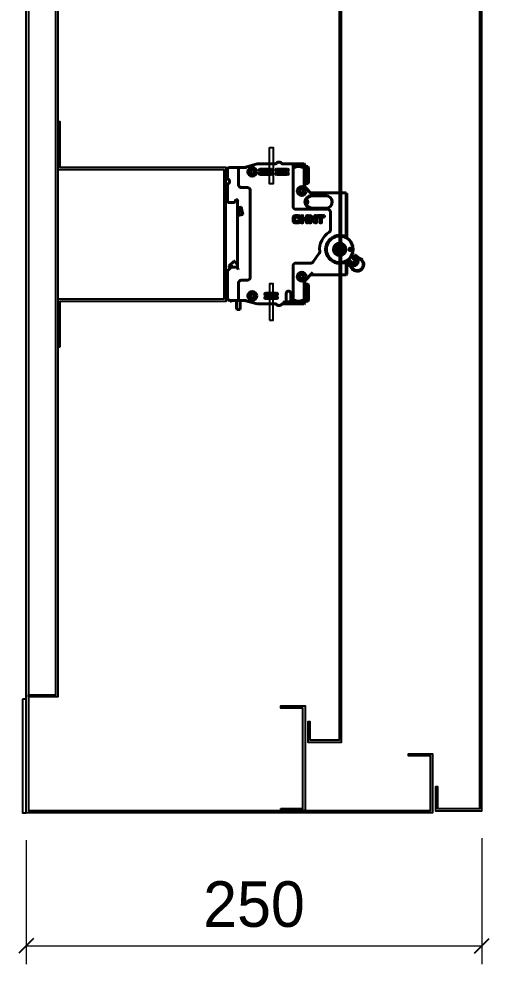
# Model space of a CAD drawing. Header units: millimetres. Extents: x 0 to 2970, y 0 to 2100.
# Drawn here: x 1864 to 2122, y 1041 to 1560 of the extents above; entities that cross this region are included whole.
import ezdxf

# ---------------------------------------------------------------- set-up
doc = ezdxf.new("R2010")
doc.units = ezdxf.units.MM
doc.linetypes.add('KM_SOLID', pattern=[0])
doc.layers.add('DIM', color=253, linetype='Continuous')
for name, color, linetype, lineweight in [('GAI095DXF095CONTINUOUS095LINE0', 255, 'KM_SOLID', 13), ('KETI2095DXF095CONTINUOUS095LINE0', 255, 'KM_SOLID', 13), ('粗线层0', 3, 'KM_SOLID', 40), ('粗线层1', 3, 'KM_SOLID', 40)]:
    doc.layers.add(name, color=color, linetype=linetype, lineweight=lineweight)
doc.dimstyles.new('Dim-25', dxfattribs={"dimtxt": 25, "dimasz": 8, "dimexe": 10, "dimexo": 15, "dimgap": 10, "dimtad": 1, "dimdec": 0, "dimtxsty": 'Standard', "dimblk": 'OBLIQUE', "dimcen": 10, "dimclrd": 5, "dimclre": 5, "dimclrt": 3, "dimazin": 3, "dimtfac": 1, "dimtdec": 0, "dimtmove": 0, "dimatfit": 3, "dimldrblk": 'OBLIQUE', "dimlwd": 9, "dimlwe": 9})

# ---------------------------------------------------------------- blocks, each defined once
blk = doc.blocks.new('*D3')
at = {"color": 0, "linetype": 'ByBlock', "lineweight": -2}
for p, q in [((1871.55, 1055.33), (1863.55, 1047.33)), ((2113.55, 1047.33), (2121.55, 1055.33))]:
    blk.add_line(p, q, dxfattribs=at)
at = {"layer": 'Defpoints', "color": 0, "transparency": 16777216}
for p in [(1867.55, 1124.41), (2117.55, 1125.41), (2117.55, 1051.33)]:
    blk.add_point(p, dxfattribs=at)
at = {"layer": 'DIM', "color": 5, "lineweight": 9, "transparency": 16777216}
for p, q in [((2117.55, 1110.41), (2117.55, 1041.33)), ((1867.55, 1109.41), (1867.55, 1041.33)), ((1867.55, 1051.33), (2117.55, 1051.33))]:
    blk.add_line(p, q, dxfattribs=at)
at = {"layer": 'DIM', "color": 3, "transparency": 16777216, "insert": (1992.55, 1074.09), "char_height": 25, "attachment_point": 5}
blk.add_mtext('250', dxfattribs=at)
blk = doc.blocks.new('_Oblique')
at = {"color": 0, "linetype": 'ByBlock', "lineweight": -2}
blk.add_line((-0.5, -0.5), (0.5, 0.5), dxfattribs=at)
blk = doc.blocks.new('nxb63-2')
at = {"color": 1}
for points in [[(29690.56, -130689.88), (29692.56, -130689.88), (29692.56, -130709.88), (29690.56, -130709.88)], [(29690.56, -130784.68), (29692.56, -130784.68), (29692.56, -130764.68), (29690.56, -130764.68)]]:
    blk.add_lwpolyline(points, close=True, dxfattribs=at)
at = {"layer": 'GAI095DXF095CONTINUOUS095LINE0', "color": 7, "linetype": 'KM_SOLID'}
blk.add_line((29732.66, -130714.78), (29733.06, -130715.18), dxfattribs=at)
blk.add_arc((29683.9, -130775.38), 0.3, 255.0184, 270, dxfattribs=at)
at = {"layer": 'KETI2095DXF095CONTINUOUS095LINE0', "color": 7, "linetype": 'KM_SOLID'}
for p, q in [((29683.86, -130775.68), (29683.82, -130775.67)), ((29683.9, -130775.68), (29683.86, -130775.68))]:
    blk.add_line(p, q, dxfattribs=at)
at = {"layer": '粗线层0', "color": 7}
for p, q in [((29721.46, -130716.28), (29713.46, -130716.28)), ((29714.02, -130716.38), (29721.46, -130716.38)), ((29713.46, -130723.28), (29721.46, -130723.28)), ((29721.46, -130723.18), (29714.02, -130723.18))]:
    blk.add_line(p, q, dxfattribs=at)
for centre, radius, start, end in [((29713.46, -130719.78), 3.5, 90, 270), ((29711.41, -130718.5), 0.5, 153.9721, 238.0343), ((29711.41, -130721.05), 0.5, 121.9657, 206.0279), ((29714.02, -130719.78), 3.4, 90, 153.9721), ((29710.62, -130719.78), 1, 301.9657, 58.0343), ((29721.46, -130719.78), 3.5, 270, 90), ((29721.46, -130719.78), 3.4, 270, 90), ((29714.02, -130719.78), 3.4, 206.0279, 270)]:
    blk.add_arc(centre, radius, start, end, dxfattribs=at)
at = {"layer": '粗线层1', "color": 7}
for p, q in [((29676.76, -130700.78), (29683.86, -130698.88)), ((29683.86, -130698.88), (29693.71, -130698.88)), ((29697.81, -130698.88), (29709.56, -130698.88)), ((29703.46, -130722.28), (29703.46, -130698.88)), ((29704.46, -130701.38), (29704.46, -130698.88)), ((29708.46, -130701.38), (29708.46, -130698.88)), ((29709.96, -130699.28), (29709.56, -130698.88)), ((29709.56, -130711.18), (29709.56, -130698.88)), ((29709.96, -130711.58), (29709.96, -130699.28)), ((29667.56, -130701.78), (29667.56, -130706.84)), ((29668.56, -130700.78), (29677.92, -130700.78)), ((29673.56, -130710.38), (29673.56, -130700.78)), ((29685.46, -130701.73), (29691.46, -130701.73)), ((29691.46, -130702.73), (29685.46, -130702.73)), ((29685.46, -130703.73), (29691.46, -130703.73)), ((29691.46, -130704.73), (29685.46, -130704.73)), ((29694.46, -130701.73), (29700.46, -130701.73)), ((29700.46, -130702.73), (29694.46, -130702.73)), ((29694.46, -130703.73), (29700.46, -130703.73)), ((29700.46, -130704.73), (29694.46, -130704.73)), ((29704.46, -130700.38), (29708.46, -130700.38)), ((29710.36, -130700.38), (29711.56, -130700.38)), ((29711.96, -130700.78), (29711.56, -130700.38)), ((29711.56, -130700.38), (29711.56, -130709.68)), ((29711.96, -130709.28), (29711.96, -130700.78)), ((29667.56, -130710.31), (29667.56, -130719.74)), ((29710.36, -130709.68), (29711.56, -130709.68)), ((29711.56, -130709.68), (29711.96, -130709.28)), ((29678.46, -130711.88), (29675.06, -130711.88)), ((29679.96, -130761.18), (29679.96, -130713.38)), ((29709.56, -130711.18), (29714.36, -130715.98)), ((29713.16, -130714.78), (29732.66, -130714.78)), ((29732.66, -130714.78), (29732.66, -130738.72)), ((29733.06, -130715.18), (29733.06, -130738.72)), ((29667.86, -130720.04), (29671.19, -130720.04)), ((29671.19, -130720.04), (29672.06, -130718.54)), ((29672.06, -130718.54), (29671.88, -130718.24)), ((29673.06, -130718.54), (29672.06, -130718.54)), ((29673.06, -130718.54), (29673.36, -130718.24)), ((29673.06, -130756.01), (29673.06, -130718.54)), ((29674.96, -130722.54), (29673.3, -130722.89)), ((29673.96, -130727.05), (29673.96, -130722.75)), ((29674.96, -130722.54), (29675.11, -130722.3)), ((29675.83, -130726.65), (29674.96, -130722.54)), ((29722.46, -130723.78), (29704.96, -130723.78)), ((29723.96, -130735.16), (29723.96, -130725.28)), ((29673.21, -130727.21), (29675.83, -130726.65)), ((29675.83, -130726.65), (29676.07, -130726.81)), ((29703.51, -130730.24), (29703.51, -130728.31)), ((29704.51, -130728.41), (29704.51, -130730.14)), ((29704.57, -130727.28), (29706.44, -130727.28)), ((29706.44, -130731.28), (29704.57, -130731.28)), ((29706.17, -130728.08), (29704.84, -130728.08)), ((29704.84, -130730.48), (29706.17, -130730.48)), ((29706.51, -130728.61), (29706.51, -130728.41)), ((29706.51, -130730.14), (29706.51, -130729.76)), ((29707.34, -130728.78), (29706.67, -130728.78)), ((29706.67, -130729.6), (29707.34, -130729.6)), ((29707.51, -130728.31), (29707.51, -130728.61)), ((29707.51, -130729.76), (29707.51, -130730.24)), ((29707.86, -130731.11), (29707.86, -130727.44)), ((29708.02, -130727.28), (29708.69, -130727.28)), ((29708.69, -130731.28), (29708.02, -130731.28)), ((29708.86, -130727.44), (29708.86, -130728.78)), ((29711.72, -130728.78), (29708.86, -130728.78)), ((29708.86, -130729.58), (29708.86, -130731.11)), ((29708.86, -130729.58), (29710.84, -130729.58)), ((29710.84, -130728.11), (29710.84, -130727.44)), ((29710.84, -130731.11), (29710.84, -130729.58)), ((29711.67, -130727.28), (29711, -130727.28)), ((29711.67, -130728.28), (29711, -130728.28)), ((29711.67, -130731.28), (29711, -130731.28)), ((29711.84, -130727.44), (29711.84, -130728.11)), ((29711.84, -130728.9), (29711.84, -130731.11)), ((29712.34, -130731.11), (29712.34, -130727.44)), ((29712.5, -130727.28), (29712.9, -130727.28)), ((29713.17, -130731.28), (29712.5, -130731.28)), ((29713.34, -130731.11), (29713.34, -130728.77)), ((29715.17, -130731), (29713.34, -130728.77)), ((29713.48, -130727.55), (29715.32, -130729.79)), ((29715.32, -130727.44), (29715.32, -130729.79)), ((29715.48, -130727.28), (29716.15, -130727.28)), ((29716.15, -130731.28), (29715.75, -130731.28)), ((29716.32, -130727.44), (29716.32, -130731.11)), ((29716.52, -130727.91), (29716.52, -130727.44)), ((29716.83, -130727.28), (29720.63, -130727.28)), ((29716.83, -130728.08), (29718.16, -130728.08)), ((29718.16, -130731.11), (29718.16, -130728.08)), ((29718.99, -130731.28), (29718.32, -130731.28)), ((29720.63, -130728.08), (29719.16, -130728.08)), ((29719.16, -130731.11), (29719.16, -130728.08)), ((29720.63, -130727.44), (29720.63, -130727.91)), ((29717.85, -130747.95), (29714.57, -130752.64)), ((29732.9, -130751.96), (29735.44, -130753.96)), ((29733.24, -130751.72), (29735.69, -130753.65)), ((29734.14, -130751.91), (29735.63, -130753.08)), ((29734.26, -130751.75), (29735.76, -130752.93)), ((29737.78, -130751.25), (29735.55, -130749.11)), ((29737.07, -130751.42), (29735.69, -130750.1)), ((29738.05, -130750.96), (29735.71, -130748.71)), ((29736.71, -130749.62), (29735.72, -130748.68)), ((29737.21, -130751.27), (29735.83, -130749.96)), ((29736.68, -130749.65), (29737.24, -130749.01)), ((29737, -130749.29), (29737.02, -130749.7)), ((29737, -130749.29), (29737.73, -130749.97)), ((29738.19, -130750.82), (29737.02, -130749.7)), ((29737.66, -130748.98), (29737.24, -130749.01)), ((29737.24, -130749.01), (29739.1, -130750.63)), ((29737.39, -130750.33), (29737.46, -130750.26)), ((29737.82, -130750.61), (29737.46, -130750.26)), ((29737.61, -130750.26), (29737.46, -130750.26)), ((29737.53, -130750.18), (29737.73, -130749.97)), ((29737.66, -130748.98), (29739.3, -130750.4)), ((29737.73, -130749.97), (29738.4, -130750.6)), ((29737.82, -130750.61), (29737.76, -130750.68)), ((29737.82, -130750.46), (29737.82, -130750.61)), ((29738.42, -130751.43), (29738.5, -130751.39)), ((29738.64, -130751.43), (29738.5, -130751.39)), ((29738.71, -130751.84), (29738.6, -130751.9)), ((29738.76, -130751.72), (29738.71, -130751.84)), ((29740.71, -130750.94), (29740.63, -130751.04)), ((29740.85, -130750.93), (29740.71, -130750.94)), ((29740.71, -130750.94), (29741.47, -130751.6)), ((29740.85, -130750.93), (29741.46, -130751.46)), ((29741.38, -130751.7), (29741.47, -130751.6)), ((29741.47, -130751.6), (29741.46, -130751.46)), ((29667.56, -130757.54), (29669.47, -130755.63)), ((29671.16, -130752.24), (29668.47, -130754.92)), ((29668.76, -130755.61), (29668.76, -130756.34)), ((29670.36, -130755.24), (29669.12, -130755.24)), ((29669.68, -130755.54), (29673.06, -130755.54)), ((29670.36, -130755.54), (29670.36, -130755.24)), ((29671.16, -130752.24), (29671.46, -130752.24)), ((29673.06, -130754.43), (29671.46, -130752.24)), ((29703.46, -130774.68), (29703.46, -130754.78)), ((29713.34, -130753.28), (29704.96, -130753.28)), ((29732.66, -130752.84), (29732.66, -130759.78)), ((29733.06, -130752.84), (29733.06, -130759.38)), ((29733.4, -130753.43), (29733.95, -130752.79)), ((29733.4, -130753.43), (29733.43, -130753.85)), ((29733.4, -130753.43), (29735.26, -130755.05)), ((29733.43, -130753.85), (29735.06, -130755.28)), ((29734.05, -130753.12), (29733.64, -130753.16)), ((29734.41, -130753.79), (29733.64, -130753.16)), ((29734.05, -130753.12), (29735.32, -130754.12)), ((29734.41, -130753.79), (29734.6, -130753.55)), ((29735.13, -130754.36), (29734.41, -130753.79)), ((29734.67, -130753.48), (29734.73, -130753.4)), ((29734.68, -130753.62), (29734.67, -130753.48)), ((29734.67, -130753.48), (29735.06, -130753.79)), ((29734.92, -130753.8), (29735.06, -130753.79)), ((29735.12, -130753.71), (29735.06, -130753.79)), ((29735.88, -130756.5), (29735.79, -130756.6)), ((29735.79, -130756.6), (29735.8, -130756.74)), ((29736.54, -130757.26), (29735.79, -130756.6)), ((29736.4, -130757.27), (29735.8, -130756.74)), ((29735.93, -130754.35), (29735.96, -130754.26)), ((29735.99, -130754.48), (29735.93, -130754.35)), ((29736.3, -130754.56), (29736.41, -130754.49)), ((29736.45, -130754.38), (29736.41, -130754.49)), ((29736.54, -130757.26), (29736.63, -130757.16)), ((29667.56, -130757.54), (29667.56, -130772.78)), ((29667.86, -130757.67), (29667.56, -130757.54)), ((29714.36, -130758.58), (29709.56, -130763.38)), ((29732.66, -130759.78), (29713.16, -130759.78)), ((29732.66, -130759.78), (29733.06, -130759.38)), ((29736.4, -130757.27), (29736.54, -130757.26)), ((29673.56, -130773.78), (29673.56, -130764.18)), ((29675.06, -130762.68), (29678.46, -130762.68)), ((29709.56, -130775.68), (29709.56, -130763.38)), ((29709.96, -130775.28), (29709.96, -130762.98)), ((29710.36, -130764.88), (29711.56, -130764.88)), ((29711.56, -130764.88), (29711.56, -130774.18)), ((29711.96, -130765.28), (29711.56, -130764.88)), ((29711.96, -130773.78), (29711.96, -130765.28)), ((29688.46, -130769.83), (29694.46, -130769.83)), ((29694.46, -130770.83), (29688.46, -130770.83)), ((29688.46, -130771.83), (29694.46, -130771.83)), ((29699.69, -130769.98), (29699.69, -130774.48)), ((29702.22, -130769.98), (29702.22, -130774.48)), ((29668.56, -130773.78), (29677.92, -130773.78)), ((29669.76, -130774.28), (29668.96, -130774.28)), ((29670.05, -130773.89), (29670.46, -130773.78)), ((29672.36, -130778.38), (29672.36, -130773.78)), ((29674.36, -130773.78), (29674.36, -130778.88)), ((29676.76, -130773.78), (29683.82, -130775.67)), ((29693.71, -130775.68), (29683.9, -130775.68)), ((29694.46, -130772.83), (29688.46, -130772.83)), ((29697.81, -130775.68), (29709.56, -130775.68)), ((29698.47, -130774.81), (29698.47, -130774.98)), ((29703.2, -130774.68), (29698.71, -130774.68)), ((29703.45, -130774.68), (29703.41, -130774.68)), ((29704.46, -130775.68), (29704.46, -130773.18)), ((29708.46, -130774.18), (29704.46, -130774.18)), ((29708.46, -130775.68), (29708.46, -130773.18)), ((29709.96, -130775.28), (29709.56, -130775.68)), ((29710.36, -130774.18), (29711.56, -130774.18)), ((29711.56, -130774.18), (29711.96, -130773.78)), ((29672.36, -130778.38), (29672.86, -130778.88)), ((29674.36, -130778.88), (29672.86, -130778.88))]:
    blk.add_line(p, q, dxfattribs=at)
for centre, radius in [((29681.06, -130703.23), 2.45), ((29681.06, -130703.23), 2.15), ((29681.06, -130703.23), 1.1), ((29708.26, -130713.78), 2.45), ((29708.26, -130713.78), 2.15), ((29708.26, -130713.78), 1.1), ((29729.06, -130745.78), 7.3), ((29729.06, -130745.78), 3.45), ((29729.06, -130745.78), 3.15), ((29729.06, -130745.78), 2.45), ((29729.06, -130745.78), 2.15), ((29729.06, -130745.78), 1.1), ((29734.86, -130745.78), 0.7), ((29708.26, -130760.78), 2.45), ((29708.26, -130760.78), 2.15), ((29708.26, -130760.78), 1.1), ((29681.06, -130771.33), 2.45), ((29681.06, -130771.33), 2.15), ((29681.06, -130771.33), 1.1)]:
    blk.add_circle(centre, radius, dxfattribs=at)
for centre, radius, start, end in [((29683.9, -130699.18), 0.3, 89.9991, 104.9807), ((29693.71, -130698.08), 0.8, 270, 322.0201), ((29695.76, -130699.68), 1.8, 37.9799, 142.0201), ((29697.81, -130698.08), 0.8, 217.9781, 270.0013), ((29697.81, -130698.08), 0.8, 217.9799, 270), ((29710.36, -130699.98), 0.4, 180, 270), ((29668.56, -130701.78), 1, 90, 180), ((29685.46, -130702.23), 0.5, 90, 270), ((29685.46, -130704.23), 0.5, 90, 270), ((29691.46, -130702.23), 0.5, 270, 90), ((29691.46, -130704.23), 0.5, 270, 90), ((29694.46, -130702.23), 0.5, 90, 270), ((29694.46, -130704.23), 0.5, 90, 270), ((29700.46, -130702.23), 0.5, 270, 90), ((29700.46, -130704.23), 0.5, 270, 90), ((29668.06, -130706.84), 0.5, 180, 240), ((29668.06, -130710.31), 0.5, 120, 180), ((29667.06, -130708.58), 1.5, 300, 60), ((29675.06, -130710.38), 1.5, 180, 270), ((29710.36, -130710.08), 0.4, 90, 180), ((29678.46, -130713.38), 1.5, 0, 90), ((29667.86, -130719.74), 0.3, 180, 270), ((29671.02, -130719.74), 0.3, 269.9953, 329.9905), ((29673.26, -130722.69), 0.2, 179.9863, 282.0029), ((29704.96, -130722.28), 1.5, 180, 270), ((29722.46, -130725.28), 1.5, 0, 90), ((29673.26, -130727.4), 0.2, 102, 180), ((29729.06, -130745.78), 11, 121.8704, 186.0402), ((29722.46, -130735.16), 1.5, 301.8704, 0), ((29729.06, -130745.78), 7.7, 63.2022, 296.7975), ((29729.06, -130745.78), 7.3, 62.2403, 297.7598), ((29732.46, -130738.72), 0.6, 258.9612, 0), ((29728.54, -130738.35), 4.03, 346.0784, 347.7261), ((29732.46, -130738.72), 0.2, 290.8967, 0), ((29732.74, -130739.36), 0.1, 113.7331, 240.1632), ((29735.05, -130745.66), 0.9, 188.1215, 232.0499), ((29735.06, -130745.69), 0.9, 187.5311, 222.9924), ((29716.63, -130747.09), 1.5, 325, 6.0402), ((29734.88, -130750.96), 1.2, 199.1391, 231.7907), ((29734.88, -130750.96), 1, 194.2296, 231.7907), ((29735, -130750.82), 1, 46.2053, 85.0457), ((29736.67, -130752.4), 2.49, 231.7907, 46.2054), ((29735, -130750.82), 1.2, 46.2053, 80.1013), ((29736.67, -130752.4), 2.19, 231.7907, 46.2053), ((29736.67, -130752.4), 1.99, 231.7907, 46.2053), ((29736.38, -130752.14), 1.2, 231.7907, 46.2053), ((29736.67, -130752.4), 1.59, 231.7907, 46.2053), ((29736.38, -130752.14), 1, 231.7907, 46.2053), ((29740.48, -130749.04), 2.1, 228.998, 258.9173), ((29740.48, -130749.04), 1.8, 228.998, 258.9173), ((29739.94, -130751.79), 0.7, 60.3897, 78.9173), ((29739.94, -130751.79), 1, 60.3897, 78.9173), ((29738.63, -130754.1), 3.35, 318.945, 60.3897), ((29738.63, -130754.1), 3.65, 318.9494, 60.3897), ((29668.76, -130755.21), 0.4, 135, 270), ((29669.12, -130754.84), 0.4, 135, 270), ((29669.68, -130755.84), 0.3, 90, 135), ((29704.96, -130754.78), 1.5, 90, 180), ((29713.34, -130751.78), 1.5, 270, 325), ((29732.46, -130752.84), 0.6, 0, 101.037), ((29732.46, -130752.84), 0.2, 0, 69.0963), ((29732.74, -130752.19), 0.1, 119.837, 214.4325), ((29733.88, -130756.63), 1.8, 19.0787, 48.998), ((29733.88, -130756.63), 2.1, 19.0787, 48.998), ((29736.53, -130755.72), 1, 199.0787, 217.6062), ((29738.63, -130754.1), 3.65, 217.6062, 319.0465), ((29736.53, -130755.72), 0.7, 199.0787, 217.6062), ((29738.63, -130754.1), 3.35, 217.6062, 319.0509), ((29678.46, -130761.18), 1.5, 270, 0), ((29675.06, -130764.18), 1.5, 90, 180), ((29710.36, -130764.48), 0.4, 180, 270), ((29668.56, -130772.78), 1, 180, 270), ((29688.46, -130770.33), 0.5, 90, 270), ((29688.46, -130772.33), 0.5, 90, 270), ((29694.46, -130770.33), 0.5, 270, 90), ((29694.46, -130772.33), 0.5, 270, 90), ((29700.96, -130769.98), 1.26, 0, 180), ((29670.16, -130774.28), 1.2, 155.3667, 180), ((29670.16, -130774.28), 0.4, 105.6184, 180), ((29693.71, -130776.48), 0.8, 37.9779, 90), ((29693.71, -130776.48), 0.8, 37.9799, 90), ((29695.76, -130774.88), 1.8, 217.9799, 322.0201), ((29697.81, -130776.48), 0.8, 90, 142.0201), ((29710.36, -130774.58), 0.4, 90, 180)]:
    blk.add_arc(centre, radius, start, end, dxfattribs=at)
for points in [[(29704.57, -130727.28), (29704.08, -130727.28), (29703.51, -130727.81), (29703.51, -130728.31)], [(29703.51, -130730.24), (29703.51, -130730.74), (29704.08, -130731.28), (29704.57, -130731.28)], [(29704.51, -130728.41), (29704.51, -130728.25), (29704.68, -130728.08), (29704.84, -130728.08)], [(29704.84, -130730.48), (29704.68, -130730.48), (29704.51, -130730.3), (29704.51, -130730.14)], [(29706.17, -130728.08), (29706.33, -130728.08), (29706.51, -130728.25), (29706.51, -130728.41)], [(29706.51, -130730.14), (29706.51, -130730.3), (29706.33, -130730.48), (29706.17, -130730.48)], [(29707.51, -130728.31), (29707.51, -130727.81), (29706.94, -130727.28), (29706.44, -130727.28)], [(29706.44, -130731.28), (29706.94, -130731.28), (29707.51, -130730.74), (29707.51, -130730.24)], [(29706.51, -130728.61), (29706.51, -130728.69), (29706.59, -130728.78), (29706.67, -130728.78)], [(29706.67, -130729.6), (29706.59, -130729.6), (29706.51, -130729.68), (29706.51, -130729.76)], [(29707.34, -130728.78), (29707.42, -130728.78), (29707.51, -130728.69), (29707.51, -130728.61)], [(29707.51, -130729.76), (29707.51, -130729.68), (29707.42, -130729.6), (29707.34, -130729.6)], [(29707.86, -130727.44), (29707.86, -130727.36), (29707.94, -130727.28), (29708.02, -130727.28)], [(29708.02, -130731.28), (29707.94, -130731.28), (29707.86, -130731.19), (29707.86, -130731.11)], [(29708.69, -130727.28), (29708.77, -130727.28), (29708.86, -130727.36), (29708.86, -130727.44)], [(29708.86, -130731.11), (29708.86, -130731.19), (29708.77, -130731.28), (29708.69, -130731.28)], [(29710.84, -130727.44), (29710.84, -130727.36), (29710.92, -130727.27), (29711, -130727.28)], [(29711, -130728.28), (29710.92, -130728.28), (29710.84, -130728.19), (29710.84, -130728.11)], [(29711, -130731.28), (29710.92, -130731.28), (29710.84, -130731.19), (29710.84, -130731.11)], [(29711.67, -130727.28), (29711.75, -130727.28), (29711.84, -130727.36), (29711.84, -130727.44)], [(29711.84, -130728.11), (29711.84, -130728.19), (29711.75, -130728.28), (29711.67, -130728.28)], [(29711.84, -130731.11), (29711.84, -130731.19), (29711.75, -130731.28), (29711.67, -130731.28)], [(29711.72, -130728.78), (29711.77, -130728.78), (29711.84, -130728.84), (29711.84, -130728.9)], [(29712.34, -130727.44), (29712.34, -130727.36), (29712.42, -130727.28), (29712.5, -130727.28)], [(29712.5, -130731.28), (29712.42, -130731.28), (29712.34, -130731.19), (29712.34, -130731.11)], [(29712.9, -130727.28), (29713.11, -130727.28), (29713.34, -130727.39), (29713.48, -130727.55)], [(29713.34, -130731.11), (29713.34, -130731.19), (29713.25, -130731.28), (29713.17, -130731.28)], [(29715.75, -130731.28), (29715.54, -130731.28), (29715.31, -130731.17), (29715.17, -130731)], [(29715.32, -130727.44), (29715.32, -130727.36), (29715.4, -130727.28), (29715.48, -130727.28)], [(29716.15, -130727.28), (29716.23, -130727.28), (29716.32, -130727.36), (29716.32, -130727.44)], [(29716.32, -130731.11), (29716.32, -130731.19), (29716.23, -130731.28), (29716.15, -130731.28)], [(29716.52, -130727.44), (29716.52, -130727.32), (29716.71, -130727.28), (29716.83, -130727.28)], [(29716.83, -130728.08), (29716.71, -130728.08), (29716.52, -130728.03), (29716.52, -130727.91)], [(29718.32, -130731.28), (29718.24, -130731.28), (29718.16, -130731.19), (29718.16, -130731.11)], [(29719.16, -130731.11), (29719.16, -130731.19), (29719.07, -130731.28), (29718.99, -130731.28)], [(29720.63, -130727.28), (29720.69, -130727.28), (29720.63, -130727.39), (29720.63, -130727.44)], [(29720.63, -130727.91), (29720.63, -130727.97), (29720.69, -130728.08), (29720.63, -130728.08)], [(29703.34, -130774.57), (29703.32, -130774.54), (29703.28, -130774.51), (29703.25, -130774.48)], [(29703.41, -130774.68), (29703.39, -130774.64), (29703.37, -130774.6), (29703.34, -130774.57)]]:
    blk.add_open_spline(points, degree=3, dxfattribs=at)
for points, knots in [([(29732.48, -130739.2), (29732.5, -130739.13), (29732.52, -130739.03), (29732.53, -130738.93), (29732.53, -130738.9)], [0, 0, 0, 0, 0.2271569, 0.3039076, 0.3039076, 0.3039076, 0.3039076]), ([(29738.71, -130751.84), (29738.71, -130751.84), (29738.71, -130751.84), (29738.71, -130751.84), (29738.71, -130751.84), (29738.71, -130751.84), (29738.71, -130751.83), (29738.7, -130751.82), (29738.7, -130751.81), (29738.7, -130751.8), (29738.69, -130751.79), (29738.68, -130751.77), (29738.67, -130751.74), (29738.65, -130751.7), (29738.63, -130751.66), (29738.61, -130751.61), (29738.59, -130751.57), (29738.57, -130751.53), (29738.55, -130751.49), (29738.54, -130751.46), (29738.53, -130751.44), (29738.52, -130751.43), (29738.52, -130751.41), (29738.51, -130751.4), (29738.51, -130751.4), (29738.5, -130751.39), (29738.5, -130751.39), (29738.5, -130751.39), (29738.5, -130751.39), (29738.5, -130751.39), (29738.5, -130751.39)], [0, 0, 0, 0, 0.0003066, 0.0012217, 0.0027402, 0.004857, 0.0108656, 0.0192001, 0.0297677, 0.0424575, 0.0571558, 0.0737142, 0.1117307, 0.1550526, 0.2020248, 0.2508652, 0.299715, 0.3467057, 0.3900341, 0.4280183, 0.4445458, 0.4592057, 0.4718531, 0.4823777, 0.4906718, 0.4966464, 0.4987498, 0.500258, 0.5011662, 0.5014701, 0.5014701, 0.5014701, 0.5014701]), ([(29673.06, -130756.01), (29673.06, -130756.08), (29673.08, -130756.21), (29673.19, -130756.49), (29673.29, -130756.7), (29673.36, -130756.84)], [0, 0, 0, 0, 0.1974331, 0.4172417, 0.8881753, 0.8881753, 0.8881753, 0.8881753]), ([(29732.53, -130752.65), (29732.52, -130752.58), (29732.5, -130752.44), (29732.47, -130752.3), (29732.46, -130752.24)], [0, 0, 0, 0, 0.2110423, 0.4197038, 0.4197038, 0.4197038, 0.4197038]), ([(29735.93, -130754.35), (29735.93, -130754.35), (29735.93, -130754.35), (29735.93, -130754.35), (29735.93, -130754.35), (29735.93, -130754.35), (29735.94, -130754.35), (29735.95, -130754.36), (29735.96, -130754.36), (29735.97, -130754.36), (29735.98, -130754.37), (29736, -130754.37), (29736.03, -130754.39), (29736.07, -130754.4), (29736.12, -130754.41), (29736.16, -130754.43), (29736.21, -130754.44), (29736.26, -130754.45), (29736.3, -130754.46), (29736.33, -130754.47), (29736.35, -130754.48), (29736.36, -130754.48), (29736.38, -130754.49), (29736.39, -130754.49), (29736.39, -130754.49), (29736.4, -130754.49), (29736.4, -130754.49), (29736.4, -130754.49), (29736.41, -130754.49), (29736.41, -130754.49), (29736.41, -130754.49)], [0, 0, 0, 0, 0.0003039, 0.0012122, 0.0027203, 0.0048238, 0.0107984, 0.0190926, 0.0296171, 0.0422645, 0.0569243, 0.0734517, 0.1114359, 0.1547645, 0.2017554, 0.2506054, 0.2994458, 0.3464179, 0.3897397, 0.4277561, 0.4443144, 0.4590127, 0.4717025, 0.48227, 0.4906045, 0.4966131, 0.4987299, 0.5002484, 0.5011635, 0.5014701, 0.5014701, 0.5014701, 0.5014701]), ([(29698.66, -130774.48), (29698.61, -130774.52), (29698.52, -130774.61), (29698.47, -130774.74), (29698.47, -130774.81)], [0, 0, 0, 0, 0.1941781, 0.3868654, 0.3868654, 0.3868654, 0.3868654]), ([(29698.66, -130775.68), (29698.65, -130775.68), (29698.61, -130775.67), (29698.56, -130775.63), (29698.53, -130775.56), (29698.51, -130775.47), (29698.49, -130775.37), (29698.48, -130775.2), (29698.47, -130775.07), (29698.47, -130774.98)], [0, 0, 0, 0, 0.0536656, 0.1110299, 0.1820802, 0.2715564, 0.3793196, 0.5024684, 0.7761707, 0.7761707, 0.7761707, 0.7761707]), ([(29699.54, -130774.68), (29699.58, -130774.68), (29699.64, -130774.64), (29699.68, -130774.56), (29699.69, -130774.5), (29699.69, -130774.48)], [0, 0, 0, 0, 0.110363, 0.1846071, 0.2703276, 0.2703276, 0.2703276, 0.2703276]), ([(29702.22, -130774.48), (29702.22, -130774.5), (29702.23, -130774.56), (29702.27, -130774.64), (29702.33, -130774.68), (29702.37, -130774.68)], [0, 0, 0, 0, 0.0857206, 0.1599647, 0.2703276, 0.2703276, 0.2703276, 0.2703276]), ([(29703.46, -130774.68), (29703.46, -130774.81), (29703.46, -130774.99), (29703.45, -130775.23), (29703.44, -130775.38), (29703.42, -130775.51), (29703.38, -130775.6), (29703.32, -130775.66), (29703.27, -130775.68), (29703.25, -130775.68)], [0, 0, 0, 0, 0.388941, 0.563968, 0.716802, 0.842525, 0.940215, 1.017339, 1.09147, 1.09147, 1.09147, 1.09147])]:
    blk.add_open_spline(points, degree=3, knots=knots, dxfattribs=at)

msp = doc.modelspace()

# ---------------------------------------------------------------- linework, layer by layer
at = {"color": 7}
for points in [[(2077.35, 1893.21), (2089.35, 1893.21), (2089.35, 1923.21), (1868.75, 1923.21), (1868.75, 1125.61), (2089.35, 1125.61), (2089.35, 1155.61), (2077.35, 1155.61), (2077.35, 1156.81), (2090.55, 1156.81), (2090.55, 1124.41), (1867.55, 1124.41), (1867.55, 1924.41), (2090.55, 1924.41), (2090.55, 1892.01), (2077.35, 1892.01)], [(2093.35, 1910.21), (2093.35, 1922.21), (2116.35, 1922.21), (2116.35, 1126.61), (2093.35, 1126.61), (2093.35, 1138.61), (2092.15, 1138.61), (2092.15, 1125.41), (2117.55, 1125.41), (2117.55, 1923.41), (2092.15, 1923.41), (2092.15, 1910.21)], [(2007.35, 1126.81), (2019.35, 1126.81), (2019.35, 1181.81), (2007.35, 1181.81), (2007.35, 1183.01), (2020.55, 1183.01), (2020.55, 1125.61), (2007.35, 1125.61)]]:
    msp.add_lwpolyline(points, close=True, dxfattribs=at)
at = {"color": 6}
msp.add_lwpolyline([(2023.35, 1874.51), (2023.35, 1884.51), (2039.35, 1884.51), (2039.35, 1164.31), (2023.35, 1164.31), (2023.35, 1174.31), (2022.15, 1174.31), (2022.15, 1163.11), (2040.55, 1163.11), (2040.55, 1885.71), (2022.15, 1885.71), (2022.15, 1874.51)], close=True, dxfattribs=at)
at = {"color": 1}
msp.add_lwpolyline([(1868.75, 1189.21), (1883.75, 1189.21), (1883.75, 1859.61), (1868.75, 1859.61), (1868.75, 1860.81), (1884.95, 1860.81), (1884.95, 1188.01), (1868.75, 1188.01)], close=True, dxfattribs=at)
at = {"color": 8}
for points in [[(1886.15, 1380.17), (1886.15, 1405.17), (1977.28, 1405.17), (1977.28, 1478.67), (1886.15, 1478.67), (1886.15, 1503.67), (1884.95, 1503.67), (1884.95, 1477.47), (1976.08, 1477.47), (1976.08, 1406.37), (1884.95, 1406.37), (1884.95, 1380.17)], [(1865.55, 1186.71), (1865.55, 1124.41), (1867.55, 1124.41), (1867.55, 1186.71)]]:
    msp.add_lwpolyline(points, close=True, dxfattribs=at)

# ---------------------------------------------------------------- block references
at = {"color": 7}
msp.add_blockref('nxb63-2', (-27689.49, 132179.45), dxfattribs=at)

# ---------------------------------------------------------------- dimensions: what is measured, and where the dimension line sits
at = {"layer": 'DIM', "color": 7}
dim = msp.add_linear_dim(base=(2117.55, 1051.33), p1=(1867.55, 1124.41), p2=(2117.55, 1125.41), dimstyle='Dim-25', dxfattribs=at)
dim.commit()
dim.dimension.update_dxf_attribs({"geometry": '*D3', "text_midpoint": (1992.55, 1074.09)})

doc.saveas('drawing.dxf')
